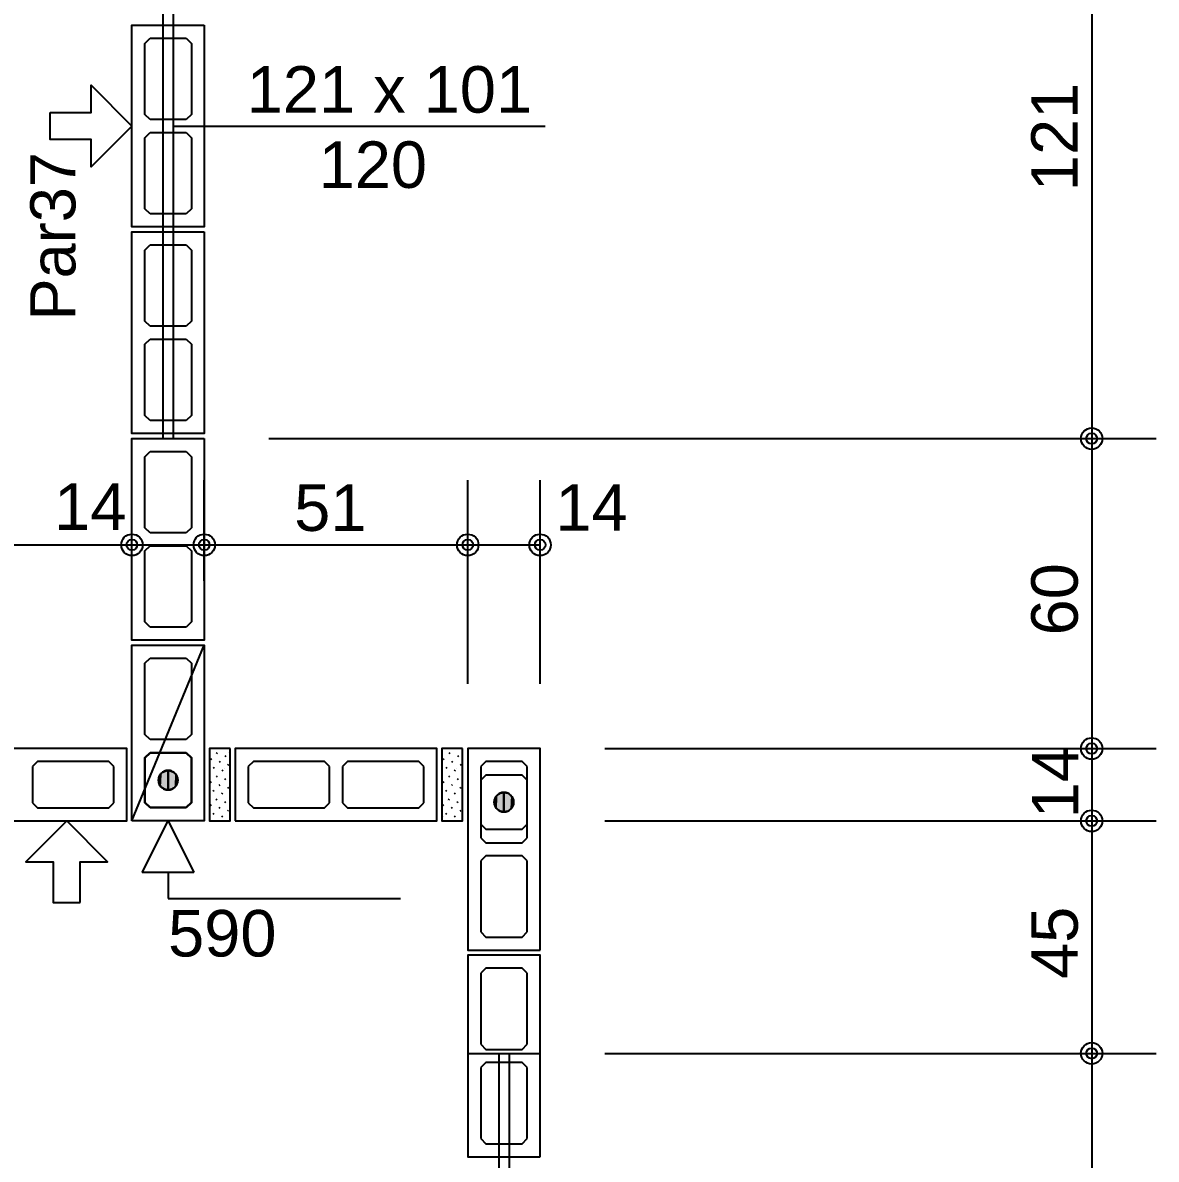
# Model space of a CAD drawing. Extents: x 0 to 119, y 0 to 84.
# Drawn here: x 39.738 to 44.126, y 63.911 to 68.311 of the extents above; entities that cross this region are included whole.
import ezdxf

# ---------------------------------------------------------------- set-up
doc = ezdxf.new("R2010")
doc.units = 0
doc.header["$MEASUREMENT"] = 0
doc.linetypes.add('ESTILO_TQS_0003', pattern=[1.5, 0.5, -0.4, 0.1, -0.5])
doc.linetypes.add('ESTILO_TQS_0005', pattern=[0.4, 0.3, -0.1])
for name, color, linetype in [('20', 1, 'CONTINUOUS'), ('27', 250, 'CONTINUOUS'), ('3', 7, 'CONTINUOUS'), ('35', 255, 'CONTINUOUS')]:
    doc.layers.add(name, color=color, linetype=linetype)
doc.styles.add('TQS_ARIAL', font='arial.ttf')

msp = doc.modelspace()

# ---------------------------------------------------------------- linework, layer by layer
at = {"layer": '20', "color": 1, "linetype": 'Continuous'}
for p, q in [((40.20025, 65.02055), (40.30025, 65.22055)), ((40.30025, 65.22055), (40.40025, 65.02055)), ((40.40025, 65.02055), (40.20025, 65.02055)), ((40.30025, 65.02055), (40.30025, 64.92055)), ((40.30025, 64.92055), (41.20025, 64.92055))]:
    msp.add_line(p, q, dxfattribs=at)
at = {"layer": '27', "color": 250, "linetype": 'ESTILO_TQS_0005'}
for points in [[(40.37025, 68.25055), (40.39025, 68.23055), (40.39025, 67.95555), (40.37025, 67.93555), (40.23025, 67.93555), (40.21025, 67.95555), (40.21025, 68.23055), (40.23025, 68.25055), (40.37025, 68.25055)], [(40.37025, 67.88555), (40.39025, 67.86555), (40.39025, 67.59055), (40.37025, 67.57055), (40.23025, 67.57055), (40.21025, 67.59055), (40.21025, 67.86555), (40.23025, 67.88555), (40.37025, 67.88555)], [(40.37025, 67.45055), (40.39025, 67.43055), (40.39025, 67.15555), (40.37025, 67.13555), (40.23025, 67.13555), (40.21025, 67.15555), (40.21025, 67.43055), (40.23025, 67.45055), (40.37025, 67.45055)], [(40.37025, 67.08555), (40.39025, 67.06555), (40.39025, 66.79055), (40.37025, 66.77055), (40.23025, 66.77055), (40.21025, 66.79055), (40.21025, 67.06555), (40.23025, 67.08555), (40.37025, 67.08555)], [(40.37025, 66.65055), (40.39025, 66.63055), (40.39025, 66.35555), (40.37025, 66.33555), (40.23025, 66.33555), (40.21025, 66.35555), (40.21025, 66.63055), (40.23025, 66.65055), (40.37025, 66.65055)], [(40.37025, 66.28555), (40.39025, 66.26555), (40.39025, 65.99055), (40.37025, 65.97055), (40.23025, 65.97055), (40.21025, 65.99055), (40.21025, 66.26555), (40.23025, 66.28555), (40.37025, 66.28555)], [(40.23025, 65.53555), (40.21025, 65.55555), (40.21025, 65.83055), (40.23025, 65.85055), (40.37025, 65.85055), (40.39025, 65.83055), (40.39025, 65.55555), (40.37025, 65.53555), (40.23025, 65.53555)], [(40.23025, 65.27055), (40.21025, 65.29055), (40.21025, 65.46555), (40.23025, 65.48555), (40.37025, 65.48555), (40.39025, 65.46555), (40.39025, 65.29055), (40.37025, 65.27055), (40.23025, 65.27055)], [(39.775294, 65.29055), (39.795294, 65.27055), (40.070294, 65.27055), (40.090294, 65.29055), (40.090294, 65.43055), (40.070294, 65.45055), (39.795294, 65.45055), (39.775294, 65.43055), (39.775294, 65.29055)], [(40.61025, 65.29055), (40.63025, 65.27055), (40.90525, 65.27055), (40.92525, 65.29055), (40.92525, 65.43055), (40.90525, 65.45055), (40.63025, 65.45055), (40.61025, 65.43055), (40.61025, 65.29055)], [(40.97525, 65.29055), (40.99525, 65.27055), (41.27025, 65.27055), (41.29025, 65.29055), (41.29025, 65.43055), (41.27025, 65.45055), (40.99525, 65.45055), (40.97525, 65.43055), (40.97525, 65.29055)], [(41.670294, 65.13555), (41.690294, 65.15555), (41.690294, 65.43055), (41.670294, 65.45055), (41.530294, 65.45055), (41.510294, 65.43055), (41.510294, 65.15555), (41.530294, 65.13555), (41.670294, 65.13555)], [(41.670294, 64.77055), (41.690294, 64.79055), (41.690294, 65.06555), (41.670294, 65.08555), (41.530294, 65.08555), (41.510294, 65.06555), (41.510294, 64.79055), (41.530294, 64.77055), (41.670294, 64.77055)], [(41.670294, 64.33555), (41.690294, 64.35555), (41.690294, 64.63055), (41.670294, 64.65055), (41.530294, 64.65055), (41.510294, 64.63055), (41.510294, 64.35555), (41.530294, 64.33555), (41.670294, 64.33555)], [(41.670294, 63.97055), (41.690294, 63.99055), (41.690294, 64.26555), (41.670294, 64.28555), (41.530294, 64.28555), (41.510294, 64.26555), (41.510294, 63.99055), (41.530294, 63.97055), (41.670294, 63.97055)]]:
    msp.add_lwpolyline(points, dxfattribs=at)
at = {"layer": '3', "color": 7, "linetype": 'Continuous'}
for p, q in [((40.28025, 69.12055), (40.28025, 66.70055)), ((40.32025, 69.12055), (40.32025, 66.70055)), ((40.32025, 67.91055), (41.759885, 67.91055)), ((40.16025, 66.70055), (40.44025, 66.70055)), ((40.16025, 65.22055), (40.44025, 65.90055)), ((40.23025, 65.48305), (40.21025, 65.46305)), ((40.37025, 65.48305), (40.23025, 65.48305)), ((40.39025, 65.46305), (40.37025, 65.48305)), ((40.463473, 65.50055), (40.463473, 65.50055)), ((40.490616, 65.483498), (40.48708, 65.479963)), ((40.507667, 65.50055), (40.507667, 65.50055)), ((40.523761, 65.47245), (40.520226, 65.468914)), ((40.535605, 65.484294), (40.535605, 65.484294)), ((40.54025, 65.488938), (40.54025, 65.488938)), ((41.363473, 65.50055), (41.363473, 65.50055)), ((41.390616, 65.483498), (41.38708, 65.479963)), ((41.407667, 65.50055), (41.407667, 65.50055)), ((41.423761, 65.47245), (41.420226, 65.468914)), ((41.435605, 65.484294), (41.435605, 65.484294)), ((41.44025, 65.488938), (41.44025, 65.488938)), ((40.21025, 65.46305), (40.21025, 65.29305)), ((40.39025, 65.29305), (40.39025, 65.46305)), ((40.468165, 65.461048), (40.464629, 65.457512)), ((40.501311, 65.449999), (40.497775, 65.446463)), ((40.534456, 65.43895), (40.530921, 65.435415)), ((40.54025, 65.444744), (40.54025, 65.444744)), ((41.368165, 65.461048), (41.364629, 65.457512)), ((41.401311, 65.449999), (41.397775, 65.446463)), ((41.434456, 65.43895), (41.430921, 65.435415)), ((41.44025, 65.444744), (41.44025, 65.444744)), ((40.47886, 65.427548), (40.475324, 65.424013)), ((40.489555, 65.394049), (40.486019, 65.390514)), ((40.512006, 65.4165), (40.50847, 65.412964)), ((40.517928, 65.422422), (40.517928, 65.422422)), ((40.54025, 65.40055), (40.54025, 65.40055)), ((41.37886, 65.427548), (41.375324, 65.424013)), ((41.389555, 65.394049), (41.386019, 65.390514)), ((41.412006, 65.4165), (41.40847, 65.412964)), ((41.417928, 65.422422), (41.417928, 65.422422)), ((41.44025, 65.40055), (41.44025, 65.40055)), ((41.530294, 65.39805), (41.510294, 65.37805)), ((41.670294, 65.39805), (41.530294, 65.39805)), ((41.690294, 65.37805), (41.670294, 65.39805)), ((40.467104, 65.371599), (40.463569, 65.368063)), ((40.50025, 65.36055), (40.496714, 65.357014)), ((40.522701, 65.383001), (40.519165, 65.379465)), ((40.533749, 65.349855), (40.530214, 65.346319)), ((40.54025, 65.356356), (40.54025, 65.356356)), ((41.367104, 65.371599), (41.363569, 65.368063)), ((41.40025, 65.36055), (41.396714, 65.357014)), ((41.422701, 65.383001), (41.419165, 65.379465)), ((41.433749, 65.349855), (41.430214, 65.346319)), ((41.44025, 65.356356), (41.44025, 65.356356)), ((41.510294, 65.37805), (41.510294, 65.20805)), ((41.690294, 65.20805), (41.690294, 65.37805)), ((40.477799, 65.338099), (40.474264, 65.334564)), ((40.482572, 65.298678), (40.482572, 65.298678)), ((40.488848, 65.304954), (40.485312, 65.301418)), ((40.511299, 65.327404), (40.507763, 65.323869)), ((40.54025, 65.312162), (40.54025, 65.312162)), ((41.377799, 65.338099), (41.374264, 65.334564)), ((41.382572, 65.298678), (41.382572, 65.298678)), ((41.388848, 65.304954), (41.385312, 65.301418)), ((41.411299, 65.327404), (41.407763, 65.323869)), ((41.44025, 65.312162), (41.44025, 65.312162)), ((40.21025, 65.29305), (40.23025, 65.27305)), ((40.23025, 65.27305), (40.37025, 65.27305)), ((40.37025, 65.27305), (40.39025, 65.29305)), ((40.466397, 65.282503), (40.462862, 65.278968)), ((40.499896, 65.271808), (40.496361, 65.268273)), ((40.522347, 65.294259), (40.518812, 65.290723)), ((40.533396, 65.261113), (40.52986, 65.257578)), ((40.54025, 65.267967), (40.54025, 65.267967)), ((41.366397, 65.282503), (41.362862, 65.278968)), ((41.399896, 65.271808), (41.396361, 65.268273)), ((41.422347, 65.294259), (41.418812, 65.290723)), ((41.433396, 65.261113), (41.42986, 65.257578)), ((41.44025, 65.267967), (41.44025, 65.267967)), ((40.464895, 65.236806), (40.464895, 65.236806)), ((40.477446, 65.249357), (40.47391, 65.245822)), ((40.510945, 65.238662), (40.507409, 65.235127)), ((40.54025, 65.223773), (40.54025, 65.223773)), ((41.364895, 65.236806), (41.364895, 65.236806)), ((41.377446, 65.249357), (41.37391, 65.245822)), ((41.410945, 65.238662), (41.407409, 65.235127)), ((41.44025, 65.223773), (41.44025, 65.223773)), ((41.510294, 65.20805), (41.530294, 65.18805)), ((41.670294, 65.18805), (41.690294, 65.20805)), ((41.530294, 65.18805), (41.670294, 65.18805)), ((41.46025, 64.32055), (41.74025, 64.32055)), ((41.58025, 64.32055), (41.58025, 61.90055)), ((41.62025, 64.32055), (41.62025, 61.90055))]:
    msp.add_line(p, q, dxfattribs=at)
for points in [[(40.44025, 68.30055), (40.44025, 67.52055), (40.16025, 67.52055), (40.16025, 68.30055), (40.44025, 68.30055)], [(39.844303, 67.963208), (40.002276, 67.963208), (40.002276, 68.068524), (40.16025, 67.91055), (40.002276, 67.752576), (40.002276, 67.857892), (39.844303, 67.857892), (39.844303, 67.963208)], [(40.44025, 67.50055), (40.44025, 66.72055), (40.16025, 66.72055), (40.16025, 67.50055), (40.44025, 67.50055)], [(40.44025, 66.70055), (40.44025, 65.92055), (40.16025, 65.92055), (40.16025, 66.70055), (40.44025, 66.70055)], [(40.16025, 65.22055), (40.16025, 65.90055), (40.44025, 65.90055), (40.44025, 65.22055), (40.16025, 65.22055)], [(39.360294, 65.22055), (40.140294, 65.22055), (40.140294, 65.50055), (39.360294, 65.50055), (39.360294, 65.22055)], [(40.54025, 65.50055), (40.46025, 65.50055), (40.46025, 65.22055), (40.54025, 65.22055), (40.54025, 65.50055)], [(40.56025, 65.22055), (41.34025, 65.22055), (41.34025, 65.50055), (40.56025, 65.50055), (40.56025, 65.22055)], [(41.44025, 65.50055), (41.36025, 65.50055), (41.36025, 65.22055), (41.44025, 65.22055), (41.44025, 65.50055)], [(41.740294, 64.72055), (41.740294, 65.50055), (41.460294, 65.50055), (41.460294, 64.72055), (41.740294, 64.72055)], [(40.30025, 65.37865), (40.300311, 65.378647), (40.300371, 65.378638), (40.30043, 65.378622), (40.300487, 65.378601), (40.300541, 65.378575), (40.300593, 65.378542), (40.300641, 65.378505), (40.300685, 65.378463), (40.300724, 65.378417), (40.300759, 65.378367), (40.300789, 65.378314), (40.300813, 65.378258), (40.300831, 65.3782), (40.300843, 65.378141), (40.300849, 65.37808), (40.300849, 65.37802), (40.300843, 65.377959), (40.300831, 65.3779), (40.300813, 65.377842), (40.300789, 65.377786), (40.300759, 65.377733), (40.300724, 65.377683), (40.300685, 65.377637), (40.300641, 65.377595), (40.300593, 65.377558), (40.300541, 65.377525), (40.300487, 65.377499), (40.30043, 65.377478), (40.300371, 65.377462), (40.300311, 65.377453), (40.30025, 65.37745), (40.30025, 65.41585), (40.296426, 65.415656), (40.292641, 65.415076), (40.288934, 65.414116), (40.285343, 65.412787), (40.281906, 65.4111), (40.278656, 65.409075), (40.275628, 65.406731), (40.272853, 65.404093), (40.270359, 65.401188), (40.268171, 65.398045), (40.266313, 65.394697), (40.264803, 65.391178), (40.263657, 65.387525), (40.262886, 65.383774), (40.262499, 65.379965), (40.262499, 65.376135), (40.262886, 65.372326), (40.263657, 65.368575), (40.264803, 65.364922), (40.266313, 65.361403), (40.268171, 65.358055), (40.270359, 65.354912), (40.272853, 65.352007), (40.275628, 65.349369), (40.278656, 65.347025), (40.281906, 65.345), (40.285343, 65.343313), (40.288934, 65.341984), (40.292641, 65.341024), (40.296426, 65.340444), (40.30025, 65.34025), (40.30025, 65.37865)], [(40.30025, 65.37745), (40.300189, 65.377453), (40.300129, 65.377462), (40.30007, 65.377478), (40.300013, 65.377499), (40.299959, 65.377525), (40.299907, 65.377558), (40.299859, 65.377595), (40.299815, 65.377637), (40.299776, 65.377683), (40.299741, 65.377733), (40.299711, 65.377786), (40.299687, 65.377842), (40.299669, 65.3779), (40.299657, 65.377959), (40.299651, 65.37802), (40.299651, 65.37808), (40.299657, 65.378141), (40.299669, 65.3782), (40.299687, 65.378258), (40.299711, 65.378314), (40.299741, 65.378367), (40.299776, 65.378417), (40.299815, 65.378463), (40.299859, 65.378505), (40.299907, 65.378542), (40.299959, 65.378575), (40.300013, 65.378601), (40.30007, 65.378622), (40.300129, 65.378638), (40.300189, 65.378647), (40.30025, 65.37865), (40.30025, 65.34025), (40.304074, 65.340444), (40.307859, 65.341024), (40.311566, 65.341984), (40.315157, 65.343313), (40.318594, 65.345), (40.321844, 65.347025), (40.324872, 65.349369), (40.327647, 65.352007), (40.330141, 65.354912), (40.332329, 65.358055), (40.334187, 65.361403), (40.335697, 65.364922), (40.336843, 65.368575), (40.337614, 65.372326), (40.338001, 65.376135), (40.338001, 65.379965), (40.337614, 65.383774), (40.336843, 65.387525), (40.335697, 65.391178), (40.334187, 65.394697), (40.332329, 65.398045), (40.330141, 65.401188), (40.327647, 65.404093), (40.324872, 65.406731), (40.321844, 65.409075), (40.318594, 65.4111), (40.315157, 65.412787), (40.311566, 65.414116), (40.307859, 65.415076), (40.304074, 65.415656), (40.30025, 65.41585), (40.30025, 65.37745)], [(41.600294, 65.29365), (41.600355, 65.293647), (41.600415, 65.293638), (41.600474, 65.293622), (41.600531, 65.293601), (41.600585, 65.293575), (41.600637, 65.293542), (41.600685, 65.293505), (41.600729, 65.293463), (41.600769, 65.293417), (41.600803, 65.293367), (41.600833, 65.293314), (41.600857, 65.293258), (41.600875, 65.2932), (41.600887, 65.293141), (41.600894, 65.29308), (41.600894, 65.29302), (41.600887, 65.292959), (41.600875, 65.2929), (41.600857, 65.292842), (41.600833, 65.292786), (41.600803, 65.292733), (41.600769, 65.292683), (41.600729, 65.292637), (41.600685, 65.292595), (41.600637, 65.292558), (41.600585, 65.292525), (41.600531, 65.292499), (41.600474, 65.292478), (41.600415, 65.292462), (41.600355, 65.292453), (41.600294, 65.29245), (41.600294, 65.33085), (41.59647, 65.330656), (41.592685, 65.330076), (41.588978, 65.329116), (41.585388, 65.327787), (41.58195, 65.3261), (41.5787, 65.324075), (41.575672, 65.321731), (41.572897, 65.319093), (41.570403, 65.316188), (41.568216, 65.313045), (41.566357, 65.309697), (41.564847, 65.306178), (41.563701, 65.302525), (41.56293, 65.298774), (41.562543, 65.294965), (41.562543, 65.291135), (41.56293, 65.287326), (41.563701, 65.283575), (41.564847, 65.279922), (41.566357, 65.276403), (41.568216, 65.273055), (41.570403, 65.269912), (41.572897, 65.267007), (41.575672, 65.264369), (41.5787, 65.262025), (41.58195, 65.26), (41.585388, 65.258313), (41.588978, 65.256984), (41.592685, 65.256024), (41.59647, 65.255444), (41.600294, 65.25525), (41.600294, 65.29365)], [(41.600294, 65.29245), (41.600234, 65.292453), (41.600174, 65.292462), (41.600115, 65.292478), (41.600058, 65.292499), (41.600003, 65.292525), (41.599952, 65.292558), (41.599903, 65.292595), (41.599859, 65.292637), (41.59982, 65.292683), (41.599785, 65.292733), (41.599756, 65.292786), (41.599732, 65.292842), (41.599713, 65.2929), (41.599701, 65.292959), (41.599695, 65.29302), (41.599695, 65.29308), (41.599701, 65.293141), (41.599713, 65.2932), (41.599732, 65.293258), (41.599756, 65.293314), (41.599785, 65.293367), (41.59982, 65.293417), (41.599859, 65.293463), (41.599903, 65.293505), (41.599952, 65.293542), (41.600003, 65.293575), (41.600058, 65.293601), (41.600115, 65.293622), (41.600174, 65.293638), (41.600234, 65.293647), (41.600294, 65.29365), (41.600294, 65.25525), (41.604118, 65.255444), (41.607903, 65.256024), (41.61161, 65.256984), (41.615201, 65.258313), (41.618639, 65.26), (41.621888, 65.262025), (41.624916, 65.264369), (41.627691, 65.267007), (41.630186, 65.269912), (41.632373, 65.273055), (41.634231, 65.276403), (41.635741, 65.279922), (41.636888, 65.283575), (41.637658, 65.287326), (41.638046, 65.291135), (41.638046, 65.294965), (41.637658, 65.298774), (41.636888, 65.302525), (41.635741, 65.306178), (41.634231, 65.309697), (41.632373, 65.313045), (41.630186, 65.316188), (41.627691, 65.319093), (41.624916, 65.321731), (41.621888, 65.324075), (41.618639, 65.3261), (41.615201, 65.327787), (41.61161, 65.329116), (41.607903, 65.330076), (41.604118, 65.330656), (41.600294, 65.33085), (41.600294, 65.29245)], [(39.960385, 64.904603), (39.960385, 65.062576), (40.065701, 65.062576), (39.907728, 65.22055), (39.749754, 65.062576), (39.85507, 65.062576), (39.85507, 64.904603), (39.960385, 64.904603)], [(41.740294, 63.92055), (41.740294, 64.70055), (41.460294, 64.70055), (41.460294, 63.92055), (41.740294, 63.92055)]]:
    msp.add_lwpolyline(points, dxfattribs=at)
for centre in [(40.30025, 65.37805), (41.600294, 65.29305)]:
    msp.add_circle(centre, 0.0372, dxfattribs=at)
for points in [[(40.262886, 65.383774), (40.262886, 65.372326), (40.263657, 65.387525)], [(40.262886, 65.372326), (40.263657, 65.368575), (40.263657, 65.387525)], [(40.263657, 65.387525), (40.263657, 65.368575), (40.264803, 65.391178)], [(40.263657, 65.368575), (40.264803, 65.364922), (40.264803, 65.391178)], [(40.264803, 65.391178), (40.264803, 65.364922), (40.266313, 65.394697)], [(40.264803, 65.364922), (40.266313, 65.361403), (40.266313, 65.394697)], [(40.266313, 65.394697), (40.266313, 65.361403), (40.268171, 65.398045)], [(40.266313, 65.361403), (40.268171, 65.358055), (40.268171, 65.398045)], [(40.268171, 65.398045), (40.268171, 65.358055), (40.270359, 65.401188)], [(40.268171, 65.358055), (40.270359, 65.354912), (40.270359, 65.401188)], [(40.270359, 65.401188), (40.270359, 65.354912), (40.272853, 65.404093)], [(40.270359, 65.354912), (40.272853, 65.352007), (40.272853, 65.404093)], [(40.272853, 65.404093), (40.272853, 65.352007), (40.275628, 65.406731)], [(40.272853, 65.352007), (40.275628, 65.349369), (40.275628, 65.406731)], [(40.275628, 65.406731), (40.275628, 65.349369), (40.278656, 65.409075)], [(40.275628, 65.349369), (40.278656, 65.347025), (40.278656, 65.409075)], [(40.278656, 65.409075), (40.278656, 65.347025), (40.281906, 65.4111)], [(40.278656, 65.347025), (40.281906, 65.345), (40.281906, 65.4111)], [(40.281906, 65.4111), (40.281906, 65.345), (40.285343, 65.412787)], [(40.281906, 65.345), (40.285343, 65.343313), (40.285343, 65.412787)], [(40.285343, 65.412787), (40.285343, 65.343313), (40.288934, 65.414116)], [(40.285343, 65.343313), (40.288934, 65.341984), (40.288934, 65.414116)], [(40.288934, 65.414116), (40.288934, 65.341984), (40.292641, 65.415076)], [(40.288934, 65.341984), (40.292641, 65.341024), (40.292641, 65.415076)], [(40.296426, 65.340444), (40.296426, 65.415656), (40.292641, 65.341024)], [(40.292641, 65.415076), (40.292641, 65.341024), (40.296426, 65.415656)], [(40.296426, 65.340444), (40.30025, 65.37865), (40.30025, 65.41585)], [(40.296426, 65.340444), (40.30025, 65.41585), (40.296426, 65.415656)], [(40.30025, 65.37745), (40.304074, 65.415656), (40.30025, 65.41585)], [(40.30025, 65.37745), (40.30025, 65.34025), (40.304074, 65.415656)], [(40.30025, 65.34025), (40.304074, 65.340444), (40.304074, 65.415656)], [(40.304074, 65.415656), (40.304074, 65.340444), (40.307859, 65.415076)], [(40.304074, 65.340444), (40.307859, 65.341024), (40.307859, 65.415076)], [(40.307859, 65.415076), (40.307859, 65.341024), (40.311566, 65.414116)], [(40.307859, 65.341024), (40.311566, 65.341984), (40.311566, 65.414116)], [(40.311566, 65.414116), (40.311566, 65.341984), (40.315157, 65.412787)], [(40.311566, 65.341984), (40.315157, 65.343313), (40.315157, 65.412787)], [(40.315157, 65.412787), (40.315157, 65.343313), (40.318594, 65.4111)], [(40.315157, 65.343313), (40.318594, 65.345), (40.318594, 65.4111)], [(40.318594, 65.4111), (40.318594, 65.345), (40.321844, 65.409075)], [(40.318594, 65.345), (40.321844, 65.347025), (40.321844, 65.409075)], [(40.321844, 65.409075), (40.321844, 65.347025), (40.324872, 65.406731)], [(40.321844, 65.347025), (40.324872, 65.349369), (40.324872, 65.406731)], [(40.324872, 65.406731), (40.324872, 65.349369), (40.327647, 65.404093)], [(40.324872, 65.349369), (40.327647, 65.352007), (40.327647, 65.404093)], [(40.327647, 65.404093), (40.327647, 65.352007), (40.330141, 65.401188)], [(40.327647, 65.352007), (40.330141, 65.354912), (40.330141, 65.401188)], [(40.330141, 65.401188), (40.330141, 65.354912), (40.332329, 65.398045)], [(40.330141, 65.354912), (40.332329, 65.358055), (40.332329, 65.398045)], [(40.332329, 65.398045), (40.332329, 65.358055), (40.334187, 65.394697)], [(40.332329, 65.358055), (40.334187, 65.361403), (40.334187, 65.394697)], [(40.334187, 65.394697), (40.334187, 65.361403), (40.335697, 65.391178)], [(40.334187, 65.361403), (40.335697, 65.364922), (40.335697, 65.391178)], [(40.335697, 65.391178), (40.335697, 65.364922), (40.336843, 65.387525)], [(40.335697, 65.364922), (40.336843, 65.368575), (40.336843, 65.387525)], [(40.336843, 65.387525), (40.336843, 65.368575), (40.337614, 65.383774)], [(40.262499, 65.379965), (40.262499, 65.376135), (40.262886, 65.383774)], [(40.262499, 65.376135), (40.262886, 65.372326), (40.262886, 65.383774)], [(40.296426, 65.340444), (40.30025, 65.34025), (40.30025, 65.37865)], [(40.299815, 65.377637), (40.30025, 65.37745), (40.299776, 65.377683)], [(40.30025, 65.37745), (40.30025, 65.37745), (40.299776, 65.377683)], [(40.299776, 65.377683), (40.30025, 65.37745), (40.299776, 65.377683)], [(40.30025, 65.37745), (40.30025, 65.37745), (40.299776, 65.377683)], [(40.299776, 65.377683), (40.30025, 65.37745), (40.299776, 65.377683)], [(40.30025, 65.37745), (40.30025, 65.37745), (40.299776, 65.377683)], [(40.299859, 65.377595), (40.30025, 65.37745), (40.299815, 65.377637)], [(40.30025, 65.37745), (40.30025, 65.37745), (40.299815, 65.377637)], [(40.299815, 65.377637), (40.30025, 65.37745), (40.299815, 65.377637)], [(40.30025, 65.37745), (40.30025, 65.37745), (40.299815, 65.377637)], [(40.299907, 65.377558), (40.30025, 65.37745), (40.299859, 65.377595)], [(40.30025, 65.37745), (40.30025, 65.37745), (40.299859, 65.377595)], [(40.299959, 65.377525), (40.30025, 65.37745), (40.299907, 65.377558)], [(40.30025, 65.37745), (40.30025, 65.37745), (40.299907, 65.377558)], [(40.30007, 65.377478), (40.30025, 65.37745), (40.299959, 65.377525)], [(40.30025, 65.37745), (40.30025, 65.37745), (40.299959, 65.377525)], [(40.30025, 65.37745), (40.30025, 65.37745), (40.30007, 65.377478)], [(40.30025, 65.37745), (40.30025, 65.37745), (40.30007, 65.377478)], [(40.30025, 65.37865), (40.300724, 65.378417), (40.30025, 65.37865)], [(40.300724, 65.378417), (40.300724, 65.378417), (40.30025, 65.37865)], [(40.30025, 65.37865), (40.300724, 65.378417), (40.30025, 65.37865)], [(40.300724, 65.378417), (40.300724, 65.378417), (40.30025, 65.37865)], [(40.30025, 65.37865), (40.300724, 65.378417), (40.30025, 65.37865)], [(40.300724, 65.378417), (40.300685, 65.378463), (40.30025, 65.37865)], [(40.30025, 65.37865), (40.300685, 65.378463), (40.30025, 65.37865)], [(40.300685, 65.378463), (40.300685, 65.378463), (40.30025, 65.37865)], [(40.30025, 65.37865), (40.300685, 65.378463), (40.30025, 65.37865)], [(40.300685, 65.378463), (40.300641, 65.378505), (40.30025, 65.37865)], [(40.30025, 65.37865), (40.300641, 65.378505), (40.30025, 65.37865)], [(40.300641, 65.378505), (40.300593, 65.378542), (40.30025, 65.37865)], [(40.30025, 65.37865), (40.300593, 65.378542), (40.30025, 65.37865)], [(40.300593, 65.378542), (40.300541, 65.378575), (40.30025, 65.37865)], [(40.30025, 65.37865), (40.300541, 65.378575), (40.30025, 65.37865)], [(40.300541, 65.378575), (40.30043, 65.378622), (40.30025, 65.37865)], [(40.30025, 65.37865), (40.30043, 65.378622), (40.30025, 65.37865)], [(40.30043, 65.378622), (40.30025, 65.37865), (40.30025, 65.37865)], [(40.30025, 65.37865), (40.30025, 65.37865), (40.30025, 65.37865)], [(40.30025, 65.37865), (40.30025, 65.37865), (40.30025, 65.37865)], [(40.30025, 65.37865), (40.30025, 65.37865), (40.30025, 65.37865)], [(40.30025, 65.37865), (40.30025, 65.37865), (40.30025, 65.37865)], [(40.30025, 65.37865), (40.30025, 65.37865), (40.30025, 65.37865)], [(40.30025, 65.37865), (40.30025, 65.37865), (40.30025, 65.37865)], [(40.30025, 65.37865), (40.30025, 65.37865), (40.30025, 65.37865)], [(40.30025, 65.37865), (40.30025, 65.37865), (40.30025, 65.37865)], [(40.30025, 65.37865), (40.30025, 65.37865), (40.30025, 65.37865)], [(40.30025, 65.37865), (40.30025, 65.37865), (40.30025, 65.37865)], [(40.30025, 65.37865), (40.30025, 65.37865), (40.30025, 65.37865)], [(40.30025, 65.37865), (40.30025, 65.37865), (40.30025, 65.37865)], [(40.30025, 65.37745), (40.30025, 65.37745), (40.30025, 65.37745)], [(40.30025, 65.37745), (40.30025, 65.37745), (40.30025, 65.37745)], [(40.30025, 65.37745), (40.30025, 65.37745), (40.30025, 65.37745)], [(40.30025, 65.37745), (40.30025, 65.37745), (40.30025, 65.37745)], [(40.30025, 65.37745), (40.30025, 65.37745), (40.30025, 65.37745)], [(40.30025, 65.37745), (40.30025, 65.37745), (40.30025, 65.37745)], [(40.30025, 65.37745), (40.30025, 65.37745), (40.30025, 65.37745)], [(40.30025, 65.37745), (40.30025, 65.37745), (40.30025, 65.37745)], [(40.30025, 65.37745), (40.30025, 65.37745), (40.30025, 65.37745)], [(40.30025, 65.37745), (40.30025, 65.37745), (40.30025, 65.37745)], [(40.30025, 65.37745), (40.30025, 65.37745), (40.30025, 65.37745)], [(40.30025, 65.37745), (40.30025, 65.37745), (40.30025, 65.37745)], [(40.336843, 65.368575), (40.337614, 65.372326), (40.337614, 65.383774)], [(40.337614, 65.383774), (40.337614, 65.372326), (40.338001, 65.379965)], [(40.337614, 65.372326), (40.338001, 65.376135), (40.338001, 65.379965)], [(41.562543, 65.294965), (41.562543, 65.291135), (41.56293, 65.298774)], [(41.562543, 65.291135), (41.56293, 65.287326), (41.56293, 65.298774)], [(41.56293, 65.298774), (41.56293, 65.287326), (41.563701, 65.302525)], [(41.56293, 65.287326), (41.563701, 65.283575), (41.563701, 65.302525)], [(41.563701, 65.302525), (41.563701, 65.283575), (41.564847, 65.306178)], [(41.563701, 65.283575), (41.564847, 65.279922), (41.564847, 65.306178)], [(41.564847, 65.306178), (41.564847, 65.279922), (41.566357, 65.309697)], [(41.564847, 65.279922), (41.566357, 65.276403), (41.566357, 65.309697)], [(41.566357, 65.309697), (41.566357, 65.276403), (41.568216, 65.313045)], [(41.566357, 65.276403), (41.568216, 65.273055), (41.568216, 65.313045)], [(41.568216, 65.313045), (41.568216, 65.273055), (41.570403, 65.316188)], [(41.568216, 65.273055), (41.570403, 65.269912), (41.570403, 65.316188)], [(41.570403, 65.316188), (41.570403, 65.269912), (41.572897, 65.319093)], [(41.570403, 65.269912), (41.572897, 65.267007), (41.572897, 65.319093)], [(41.572897, 65.319093), (41.572897, 65.267007), (41.575672, 65.321731)], [(41.572897, 65.267007), (41.575672, 65.264369), (41.575672, 65.321731)], [(41.575672, 65.321731), (41.575672, 65.264369), (41.5787, 65.324075)], [(41.575672, 65.264369), (41.5787, 65.262025), (41.5787, 65.324075)], [(41.5787, 65.324075), (41.5787, 65.262025), (41.58195, 65.3261)], [(41.5787, 65.262025), (41.58195, 65.26), (41.58195, 65.3261)], [(41.58195, 65.3261), (41.58195, 65.26), (41.585388, 65.327787)], [(41.58195, 65.26), (41.585388, 65.258313), (41.585388, 65.327787)], [(41.585388, 65.327787), (41.585388, 65.258313), (41.588978, 65.329116)], [(41.585388, 65.258313), (41.588978, 65.256984), (41.588978, 65.329116)], [(41.588978, 65.329116), (41.588978, 65.256984), (41.592685, 65.330076)], [(41.588978, 65.256984), (41.592685, 65.256024), (41.592685, 65.330076)], [(41.59647, 65.255444), (41.59647, 65.330656), (41.592685, 65.256024)], [(41.592685, 65.330076), (41.592685, 65.256024), (41.59647, 65.330656)], [(41.59647, 65.255444), (41.600294, 65.29365), (41.600294, 65.33085)], [(41.59647, 65.255444), (41.600294, 65.33085), (41.59647, 65.330656)], [(41.600294, 65.29245), (41.604118, 65.330656), (41.600294, 65.33085)], [(41.600294, 65.29245), (41.600294, 65.25525), (41.604118, 65.330656)], [(41.600294, 65.25525), (41.604118, 65.255444), (41.604118, 65.330656)], [(41.604118, 65.330656), (41.604118, 65.255444), (41.607903, 65.330076)], [(41.604118, 65.255444), (41.607903, 65.256024), (41.607903, 65.330076)], [(41.607903, 65.330076), (41.607903, 65.256024), (41.61161, 65.329116)], [(41.607903, 65.256024), (41.61161, 65.256984), (41.61161, 65.329116)], [(41.61161, 65.329116), (41.61161, 65.256984), (41.615201, 65.327787)], [(41.61161, 65.256984), (41.615201, 65.258313), (41.615201, 65.327787)], [(41.615201, 65.327787), (41.615201, 65.258313), (41.618639, 65.3261)], [(41.615201, 65.258313), (41.618639, 65.26), (41.618639, 65.3261)], [(41.618639, 65.3261), (41.618639, 65.26), (41.621888, 65.324075)], [(41.618639, 65.26), (41.621888, 65.262025), (41.621888, 65.324075)], [(41.621888, 65.324075), (41.621888, 65.262025), (41.624916, 65.321731)], [(41.621888, 65.262025), (41.624916, 65.264369), (41.624916, 65.321731)], [(41.624916, 65.321731), (41.624916, 65.264369), (41.627691, 65.319093)], [(41.624916, 65.264369), (41.627691, 65.267007), (41.627691, 65.319093)], [(41.627691, 65.319093), (41.627691, 65.267007), (41.630186, 65.316188)], [(41.627691, 65.267007), (41.630186, 65.269912), (41.630186, 65.316188)], [(41.630186, 65.316188), (41.630186, 65.269912), (41.632373, 65.313045)], [(41.630186, 65.269912), (41.632373, 65.273055), (41.632373, 65.313045)], [(41.632373, 65.313045), (41.632373, 65.273055), (41.634231, 65.309697)], [(41.632373, 65.273055), (41.634231, 65.276403), (41.634231, 65.309697)], [(41.634231, 65.309697), (41.634231, 65.276403), (41.635741, 65.306178)], [(41.634231, 65.276403), (41.635741, 65.279922), (41.635741, 65.306178)], [(41.635741, 65.306178), (41.635741, 65.279922), (41.636888, 65.302525)], [(41.635741, 65.279922), (41.636888, 65.283575), (41.636888, 65.302525)], [(41.636888, 65.302525), (41.636888, 65.283575), (41.637658, 65.298774)], [(41.636888, 65.283575), (41.637658, 65.287326), (41.637658, 65.298774)], [(41.637658, 65.298774), (41.637658, 65.287326), (41.638046, 65.294965)], [(41.59647, 65.255444), (41.600294, 65.25525), (41.600294, 65.29365)], [(41.599859, 65.292637), (41.600294, 65.29245), (41.59982, 65.292683)], [(41.600294, 65.29245), (41.600294, 65.29245), (41.59982, 65.292683)], [(41.59982, 65.292683), (41.600294, 65.29245), (41.59982, 65.292683)], [(41.600294, 65.29245), (41.600294, 65.29245), (41.59982, 65.292683)], [(41.59982, 65.292683), (41.600294, 65.29245), (41.59982, 65.292683)], [(41.600294, 65.29245), (41.600294, 65.29245), (41.59982, 65.292683)], [(41.599903, 65.292595), (41.600294, 65.29245), (41.599859, 65.292637)], [(41.600294, 65.29245), (41.600294, 65.29245), (41.599859, 65.292637)], [(41.599859, 65.292637), (41.600294, 65.29245), (41.599859, 65.292637)], [(41.600294, 65.29245), (41.600294, 65.29245), (41.599859, 65.292637)], [(41.599952, 65.292558), (41.600294, 65.29245), (41.599903, 65.292595)], [(41.600294, 65.29245), (41.600294, 65.29245), (41.599903, 65.292595)], [(41.600003, 65.292525), (41.600294, 65.29245), (41.599952, 65.292558)], [(41.600294, 65.29245), (41.600294, 65.29245), (41.599952, 65.292558)], [(41.600115, 65.292478), (41.600294, 65.29245), (41.600003, 65.292525)], [(41.600294, 65.29245), (41.600294, 65.29245), (41.600003, 65.292525)], [(41.600294, 65.29245), (41.600294, 65.29245), (41.600115, 65.292478)], [(41.600294, 65.29245), (41.600294, 65.29245), (41.600115, 65.292478)], [(41.600294, 65.29365), (41.600769, 65.293417), (41.600294, 65.29365)], [(41.600769, 65.293417), (41.600769, 65.293417), (41.600294, 65.29365)], [(41.600294, 65.29365), (41.600769, 65.293417), (41.600294, 65.29365)], [(41.600769, 65.293417), (41.600769, 65.293417), (41.600294, 65.29365)], [(41.600294, 65.29365), (41.600769, 65.293417), (41.600294, 65.29365)], [(41.600769, 65.293417), (41.600729, 65.293463), (41.600294, 65.29365)], [(41.600294, 65.29365), (41.600729, 65.293463), (41.600294, 65.29365)], [(41.600729, 65.293463), (41.600729, 65.293463), (41.600294, 65.29365)], [(41.600294, 65.29365), (41.600729, 65.293463), (41.600294, 65.29365)], [(41.600729, 65.293463), (41.600685, 65.293505), (41.600294, 65.29365)], [(41.600294, 65.29365), (41.600685, 65.293505), (41.600294, 65.29365)], [(41.600685, 65.293505), (41.600637, 65.293542), (41.600294, 65.29365)], [(41.600294, 65.29365), (41.600637, 65.293542), (41.600294, 65.29365)], [(41.600637, 65.293542), (41.600585, 65.293575), (41.600294, 65.29365)], [(41.600294, 65.29365), (41.600585, 65.293575), (41.600294, 65.29365)], [(41.600585, 65.293575), (41.600474, 65.293622), (41.600294, 65.29365)], [(41.600294, 65.29365), (41.600474, 65.293622), (41.600294, 65.29365)], [(41.600474, 65.293622), (41.600294, 65.29365), (41.600294, 65.29365)], [(41.600294, 65.29365), (41.600294, 65.29365), (41.600294, 65.29365)], [(41.600294, 65.29365), (41.600294, 65.29365), (41.600294, 65.29365)], [(41.600294, 65.29365), (41.600294, 65.29365), (41.600294, 65.29365)], [(41.600294, 65.29365), (41.600294, 65.29365), (41.600294, 65.29365)], [(41.600294, 65.29365), (41.600294, 65.29365), (41.600294, 65.29365)], [(41.600294, 65.29365), (41.600294, 65.29365), (41.600294, 65.29365)], [(41.600294, 65.29365), (41.600294, 65.29365), (41.600294, 65.29365)], [(41.600294, 65.29365), (41.600294, 65.29365), (41.600294, 65.29365)], [(41.600294, 65.29365), (41.600294, 65.29365), (41.600294, 65.29365)], [(41.600294, 65.29365), (41.600294, 65.29365), (41.600294, 65.29365)], [(41.600294, 65.29365), (41.600294, 65.29365), (41.600294, 65.29365)], [(41.600294, 65.29365), (41.600294, 65.29365), (41.600294, 65.29365)], [(41.600294, 65.29245), (41.600294, 65.29245), (41.600294, 65.29245)], [(41.600294, 65.29245), (41.600294, 65.29245), (41.600294, 65.29245)], [(41.600294, 65.29245), (41.600294, 65.29245), (41.600294, 65.29245)], [(41.600294, 65.29245), (41.600294, 65.29245), (41.600294, 65.29245)], [(41.600294, 65.29245), (41.600294, 65.29245), (41.600294, 65.29245)], [(41.600294, 65.29245), (41.600294, 65.29245), (41.600294, 65.29245)], [(41.600294, 65.29245), (41.600294, 65.29245), (41.600294, 65.29245)], [(41.600294, 65.29245), (41.600294, 65.29245), (41.600294, 65.29245)], [(41.600294, 65.29245), (41.600294, 65.29245), (41.600294, 65.29245)], [(41.600294, 65.29245), (41.600294, 65.29245), (41.600294, 65.29245)], [(41.600294, 65.29245), (41.600294, 65.29245), (41.600294, 65.29245)], [(41.600294, 65.29245), (41.600294, 65.29245), (41.600294, 65.29245)], [(41.637658, 65.287326), (41.638046, 65.291135), (41.638046, 65.294965)]]:
    msp.add_solid(points, dxfattribs=at)
at = {"layer": '35', "color": 255, "linetype": 'Continuous'}
for p, q in [((43.875505, 69.12055), (43.875505, 66.70055)), ((40.44025, 66.70055), (40.44025, 66.70055)), ((40.44025, 66.70055), (40.44025, 66.70055)), ((40.69025, 66.70055), (44.125505, 66.70055)), ((40.69025, 66.70055), (44.125505, 66.70055)), ((43.875505, 66.70055), (43.875505, 65.50055)), ((40.16025, 66.15055), (40.16025, 66.53915)), ((40.16025, 66.15055), (40.16025, 66.53915)), ((40.44025, 66.15055), (40.44025, 66.53915)), ((40.44025, 66.15055), (40.44025, 66.53915)), ((41.46025, 65.75055), (41.46025, 66.53915)), ((41.46025, 65.75055), (41.46025, 66.53915)), ((41.74025, 65.75055), (41.74025, 66.53915)), ((38.640294, 66.28915), (40.16025, 66.28915)), ((40.16025, 66.28915), (40.44025, 66.28915)), ((40.44025, 66.28915), (41.46025, 66.28915)), ((41.46025, 66.28915), (41.74025, 66.28915)), ((40.16025, 65.90055), (40.16025, 65.90055)), ((40.16025, 65.90055), (40.16025, 65.90055)), ((40.44025, 65.90055), (40.44025, 65.90055)), ((40.44025, 65.90055), (40.44025, 65.90055)), ((41.46025, 65.50055), (41.46025, 65.50055)), ((41.46025, 65.50055), (41.46025, 65.50055)), ((41.74025, 65.50055), (41.74025, 65.50055)), ((41.74025, 65.50055), (41.74025, 65.50055)), ((41.74025, 65.50055), (41.74025, 65.50055)), ((41.99025, 65.50055), (44.125505, 65.50055)), ((41.99025, 65.50055), (44.125505, 65.50055)), ((43.875505, 65.50055), (43.875505, 65.22055)), ((41.74025, 65.22055), (41.74025, 65.22055)), ((41.74025, 65.22055), (41.74025, 65.22055)), ((41.99025, 65.22055), (44.125505, 65.22055)), ((41.99025, 65.22055), (44.125505, 65.22055)), ((43.875505, 65.22055), (43.875505, 64.32055)), ((41.74025, 64.32055), (41.74025, 64.32055)), ((41.74025, 64.32055), (41.74025, 64.32055)), ((41.99025, 64.32055), (44.125505, 64.32055)), ((41.99025, 64.32055), (44.125505, 64.32055)), ((43.875505, 64.32055), (43.875505, 61.90055))]:
    msp.add_line(p, q, dxfattribs=at)
for centre, radius in [((43.875505, 66.70055), 0.041625), ((43.875505, 66.70055), 0.041625), ((43.875505, 66.70055), 0.02075), ((43.875505, 66.70055), 0.02075), ((40.16025, 66.28915), 0.041625), ((40.16025, 66.28915), 0.041625), ((40.16025, 66.28915), 0.02075), ((40.16025, 66.28915), 0.02075), ((40.44025, 66.28915), 0.041625), ((40.44025, 66.28915), 0.041625), ((40.44025, 66.28915), 0.02075), ((40.44025, 66.28915), 0.02075), ((41.46025, 66.28915), 0.041625), ((41.46025, 66.28915), 0.041625), ((41.46025, 66.28915), 0.02075), ((41.46025, 66.28915), 0.02075), ((41.74025, 66.28915), 0.041625), ((41.74025, 66.28915), 0.02075), ((43.875505, 65.50055), 0.041625), ((43.875505, 65.50055), 0.041625), ((43.875505, 65.50055), 0.02075), ((43.875505, 65.50055), 0.02075), ((43.875505, 65.22055), 0.041625), ((43.875505, 65.22055), 0.041625), ((43.875505, 65.22055), 0.02075), ((43.875505, 65.22055), 0.02075), ((43.875505, 64.32055), 0.041625), ((43.875505, 64.32055), 0.041625), ((43.875505, 64.32055), 0.02075), ((43.875505, 64.32055), 0.02075)]:
    msp.add_circle(centre, radius, dxfattribs=at)

# ---------------------------------------------------------------- texts
at = {"layer": '20', "color": 1, "linetype": 'ESTILO_TQS_0003', "style": 'TQS_ARIAL'}
msp.add_text('590', height=0.18, dxfattribs=at).set_placement((40.30025, 64.69555))
at = {"layer": '3', "color": 7, "linetype": 'Continuous', "style": 'TQS_ARIAL'}
for s, p in [('121 x 101', (40.604715, 67.962405)), ('120', (40.883134, 67.671164))]:
    msp.add_text(s, height=0.18, dxfattribs=at).set_placement(p)
msp.add_text('Par37', height=0.175, rotation=90, dxfattribs=at).set_placement((39.9415, 67.157688))
at = {"layer": '35', "color": 255, "linetype": 'Continuous', "style": 'TQS_ARIAL'}
for s, p in [('121', (43.821505, 67.65855)), ('60', (43.821505, 65.93855)), ('14', (43.824119, 65.230255)), ('45', (43.821505, 64.60855))]:
    msp.add_text(s, height=0.18, rotation=90, dxfattribs=at).set_placement(p)
for s, p in [('14', (39.859355, 66.347202)), ('51', (40.78825, 66.34315)), ('14', (41.79983, 66.344115))]:
    msp.add_text(s, height=0.18, dxfattribs=at).set_placement(p)

doc.saveas('drawing.dxf')
